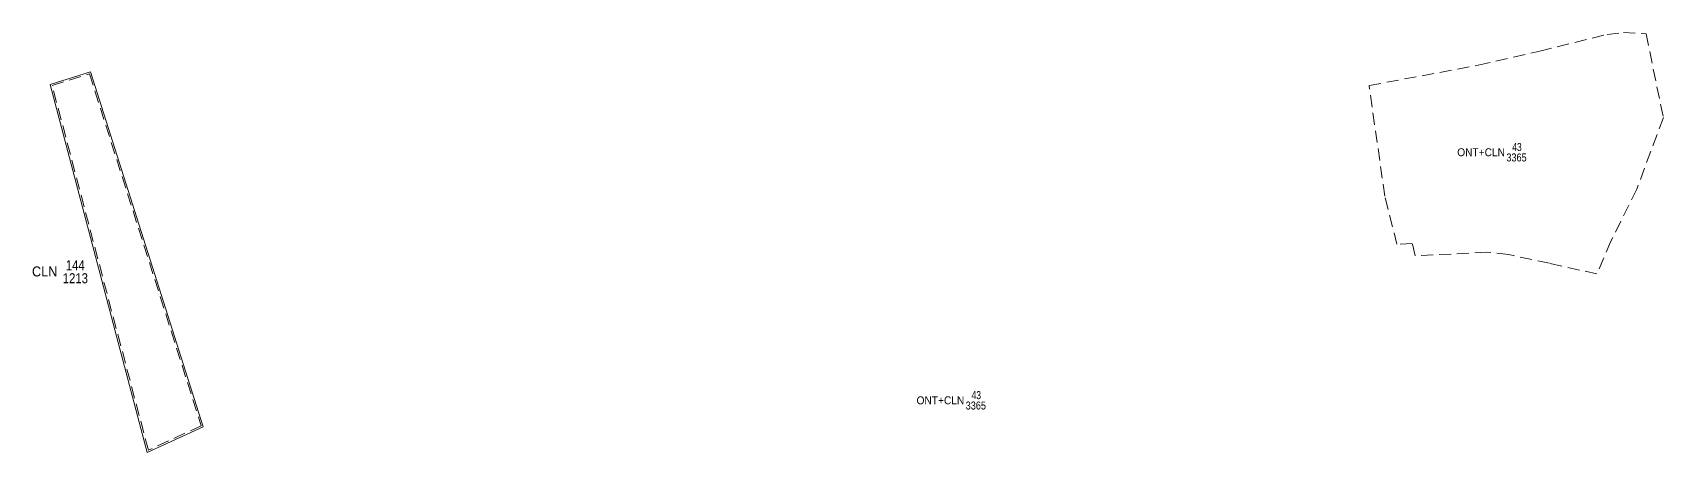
# Model space of a CAD drawing. Header units: centimetres. Extents: x 543200 to 548049, y 1836227 to 1837096.
# Drawn here: x 546384.3 to 546791.9, y 1836917.6 to 1837022.7 of the extents above; entities that cross this region are included whole.
import ezdxf
from ezdxf.enums import TextEntityAlignment as Align

# ---------------------------------------------------------------- set-up
doc = ezdxf.new("R2010")
doc.units = ezdxf.units.CM
doc.linetypes.add('MEDIUM_DASHED', pattern=[4.5, 3, -1.5])
doc.layers.add('1', color=7, linetype='Continuous', lineweight=13)

msp = doc.modelspace()

# ---------------------------------------------------------------- linework, layer by layer
at = {"layer": '1', "linetype": 'MEDIUM_DASHED'}
for points in [[(546781.91, 1837022.67), (546787.58, 1837022.35), (546791.92, 1837001.4), (546785.27, 1836983.51), (546778.79, 1836970.49), (546775.32, 1836962.28), (546763.47, 1836964.94), (546753.27, 1836967.12), (546747.82, 1836967.73), (546729.9, 1836966.8), (546729.12, 1836969.9), (546725.33, 1836969.7), (546722.29, 1836981.77), (546718.34, 1837009.41), (546745.66, 1837014.5), (546761.04, 1837018.04), (546777.83, 1837022.22)], [(546398.5, 1837012.36), (546426.44, 1836924.29), (546413.22, 1836918.19), (546389.17, 1837009.43)]]:
    msp.add_lwpolyline(points, close=True, dxfattribs=at)
at = {"layer": '1'}
msp.add_lwpolyline([(546398.76, 1837012.86), (546426.93, 1836924.07), (546412.95, 1836917.63), (546388.69, 1837009.7)], close=True, dxfattribs=at)

# ---------------------------------------------------------------- texts
for s, height, width, p in [('43', 2, 0.8, (546755.325, 1836993.03)), ('ONT+CLN', 2, 0.95, (546746.36, 1836991.73)), ('3365', 2, 0.85, (546755.21, 1836990.43)), ('CLN', 2.5, 0.95, (546387.305, 1836961.66)), ('1213', 2.5, 0.85, (546394.97, 1836959.96)), ('144', 2.5, 0.85, (546394.945, 1836963.2)), ('ONT+CLN', 2, 0.95, (546611.21, 1836929.66)), ('3365', 2, 0.85, (546620.06, 1836928.36)), ('43', 2, 0.8, (546620.175, 1836930.96))]:
    msp.add_text(s, height=height, dxfattribs=dict(at, width=width)).set_placement(p, align=Align.CENTER)

doc.saveas('drawing.dxf')
